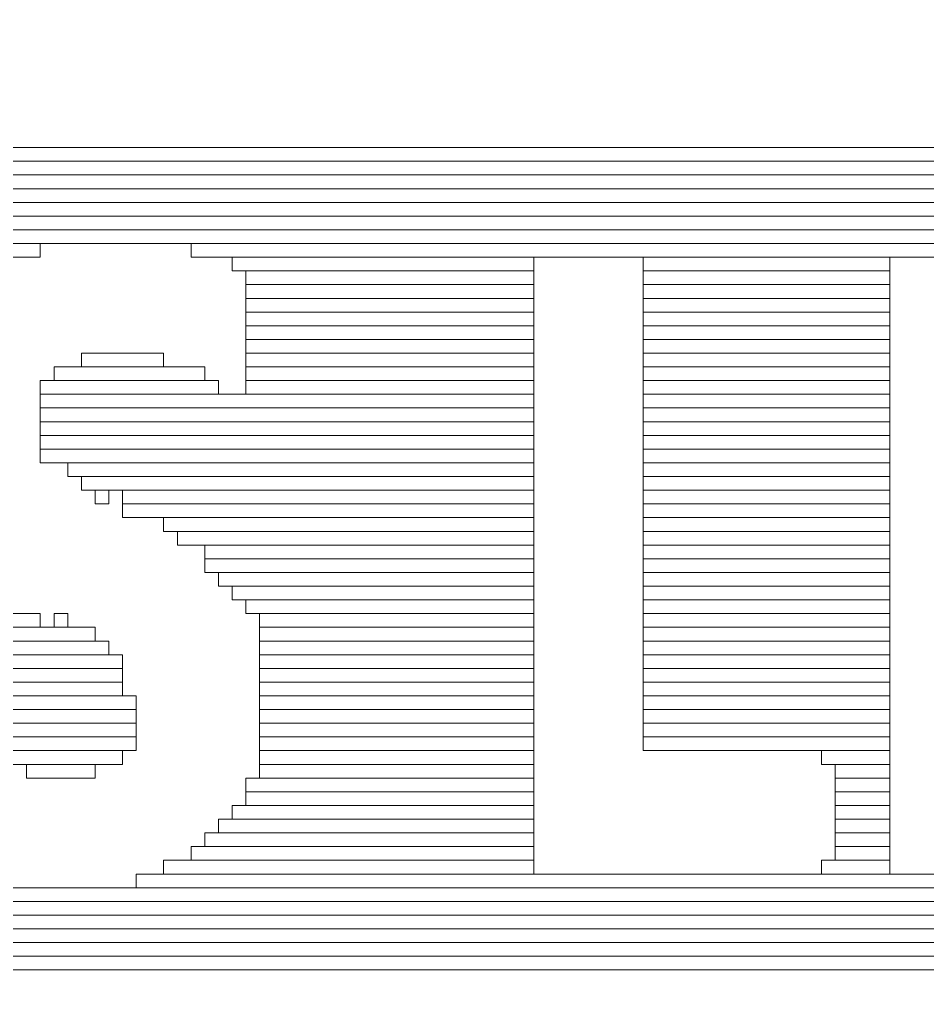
# Model space of a CAD drawing. Header units: millimetres. Extents: x -86 to 67, y -55 to 52.
# Drawn here: x -19.229 to -17.547, y -42.717 to -40.887 of the extents above; entities that cross this region are included whole.
import ezdxf

# ---------------------------------------------------------------- set-up
doc = ezdxf.new("R2010")
doc.units = ezdxf.units.MM
doc.header["$MEASUREMENT"] = 0
doc.layers.add('BG_OUTLINE', color=7, linetype='Continuous')
doc.layers.add('MA_PEN3', color=7, linetype='Continuous')

msp = doc.modelspace()

# ---------------------------------------------------------------- linework, layer by layer
at = {"layer": 'BG_OUTLINE', "color": 3, "lineweight": 9}
msp.add_open_spline([(-60.0926, 34.7331), (-60.0926, 34.7331), (63.7724, 34.7331), (63.7724, 34.7331), (63.7724, 34.7331), (64.585, 34.7336), (65.3646, 34.4113), (65.9396, 33.837), (65.9396, 33.837), (66.5146, 33.2627), (66.8379, 32.4797), (66.8384, 31.667), (66.8384, 31.667), (66.8384, 31.667), (66.8412, -52.28), (66.8412, -52.28), (66.8412, -52.28), (66.8412, -52.28), (66.8384, -52.1933), (66.8384, -52.1933), (66.8384, -52.1933), (66.8389, -53.006), (66.5166, -53.7856), (65.9424, -54.3606), (65.9424, -54.3606), (65.3681, -54.9356), (64.585, -55.2589), (63.7724, -55.2594), (63.7724, -55.2594), (63.7724, -55.2594), (-60.1869, -55.2594), (-60.1869, -55.2594), (-60.1869, -55.2594), (-60.1869, -55.2594), (-60.0853, -55.2518), (-60.0853, -55.2518), (-60.0853, -55.2518), (-60.8979, -55.2523), (-61.6775, -54.9299), (-62.2525, -54.3557), (-62.2525, -54.3557), (-62.8275, -53.7814), (-63.1508, -52.9984), (-63.1513, -52.1857), (-63.1513, -52.1857), (-63.1513, -52.1857), (-63.1587, 31.667), (-63.1587, 31.667), (-63.1587, 31.667), (-63.1592, 32.4797), (-62.8369, 33.2593), (-62.2626, 33.8343), (-62.2626, 33.8343), (-61.6883, 34.4093), (-60.9053, 34.7326), (-60.0926, 34.7331)], degree=3, knots=[0, 0, 0, 0, 0.071429, 0.071429, 0.071429, 0.071429, 0.142857, 0.142857, 0.142857, 0.142857, 0.214286, 0.214286, 0.214286, 0.214286, 0.285714, 0.285714, 0.285714, 0.285714, 0.357143, 0.357143, 0.357143, 0.357143, 0.428571, 0.428571, 0.428571, 0.428571, 0.5, 0.5, 0.5, 0.5, 0.571429, 0.571429, 0.571429, 0.571429, 0.642857, 0.642857, 0.642857, 0.642857, 0.714286, 0.714286, 0.714286, 0.714286, 0.785714, 0.785714, 0.785714, 0.785714, 0.857143, 0.857143, 0.857143, 0.857143, 0.928571, 0.928571, 0.928571, 0.928571, 1, 1, 1, 1], dxfattribs=at)
at = {"layer": 'MA_PEN3', "color": 5, "lineweight": 9}
for points in [[(-20.3343, -41.1497), (-20.3343, -41.1497), (-20.3343, -41.1243), (-20.3343, -41.1243), (-20.3343, -41.1243), (-20.3343, -41.1243), (-15.2797, -41.1243), (-15.2797, -41.1243), (-15.2797, -41.1243), (-15.2797, -41.1243), (-15.2797, -41.1497), (-15.2797, -41.1497), (-15.2797, -41.1497), (-15.2797, -41.1497), (-20.3343, -41.1497), (-20.3343, -41.1497)], [(-20.3343, -41.1751), (-20.3343, -41.1751), (-20.3343, -41.1497), (-20.3343, -41.1497), (-20.3343, -41.1497), (-20.3343, -41.1497), (-15.2797, -41.1497), (-15.2797, -41.1497), (-15.2797, -41.1497), (-15.2797, -41.1497), (-15.2797, -41.1751), (-15.2797, -41.1751), (-15.2797, -41.1751), (-15.2797, -41.1751), (-20.3343, -41.1751), (-20.3343, -41.1751)], [(-20.3343, -41.2005), (-20.3343, -41.2005), (-20.3343, -41.1751), (-20.3343, -41.1751), (-20.3343, -41.1751), (-20.3343, -41.1751), (-15.2797, -41.1751), (-15.2797, -41.1751), (-15.2797, -41.1751), (-15.2797, -41.1751), (-15.2797, -41.2005), (-15.2797, -41.2005), (-15.2797, -41.2005), (-15.2797, -41.2005), (-20.3343, -41.2005), (-20.3343, -41.2005)], [(-20.3343, -41.2259), (-20.3343, -41.2259), (-20.3343, -41.2005), (-20.3343, -41.2005), (-20.3343, -41.2005), (-20.3343, -41.2005), (-15.2797, -41.2005), (-15.2797, -41.2005), (-15.2797, -41.2005), (-15.2797, -41.2005), (-15.2797, -41.2259), (-15.2797, -41.2259), (-15.2797, -41.2259), (-15.2797, -41.2259), (-20.3343, -41.2259), (-20.3343, -41.2259)], [(-20.3343, -41.2513), (-20.3343, -41.2513), (-20.3343, -41.2259), (-20.3343, -41.2259), (-20.3343, -41.2259), (-20.3343, -41.2259), (-15.2797, -41.2259), (-15.2797, -41.2259), (-15.2797, -41.2259), (-15.2797, -41.2259), (-15.2797, -41.2513), (-15.2797, -41.2513), (-15.2797, -41.2513), (-15.2797, -41.2513), (-20.3343, -41.2513), (-20.3343, -41.2513)], [(-20.3343, -41.2767), (-20.3343, -41.2767), (-20.3343, -41.2513), (-20.3343, -41.2513), (-20.3343, -41.2513), (-20.3343, -41.2513), (-15.2797, -41.2513), (-15.2797, -41.2513), (-15.2797, -41.2513), (-15.2797, -41.2513), (-15.2797, -41.2767), (-15.2797, -41.2767), (-15.2797, -41.2767), (-15.2797, -41.2767), (-20.3343, -41.2767), (-20.3343, -41.2767)], [(-20.3343, -41.3021), (-20.3343, -41.3021), (-20.3343, -41.2767), (-20.3343, -41.2767), (-20.3343, -41.2767), (-20.3343, -41.2767), (-15.2797, -41.2767), (-15.2797, -41.2767), (-15.2797, -41.2767), (-15.2797, -41.2767), (-15.2797, -41.3021), (-15.2797, -41.3021), (-15.2797, -41.3021), (-15.2797, -41.3021), (-20.3343, -41.3021), (-20.3343, -41.3021)], [(-20.3343, -41.3275), (-20.3343, -41.3275), (-20.3343, -41.3021), (-20.3343, -41.3021), (-20.3343, -41.3021), (-20.3343, -41.3021), (-19.1913, -41.3021), (-19.1913, -41.3021), (-19.1913, -41.3021), (-19.1913, -41.3021), (-19.1913, -41.3275), (-19.1913, -41.3275), (-19.1913, -41.3275), (-19.1913, -41.3275), (-20.3343, -41.3275), (-20.3343, -41.3275)], [(-18.9119, -41.3275), (-18.9119, -41.3275), (-18.9119, -41.3021), (-18.9119, -41.3021), (-18.9119, -41.3021), (-18.9119, -41.3021), (-15.7877, -41.3021), (-15.7877, -41.3021), (-15.7877, -41.3021), (-15.7877, -41.3021), (-15.7877, -41.3275), (-15.7877, -41.3275), (-15.7877, -41.3275), (-15.7877, -41.3275), (-18.9119, -41.3275), (-18.9119, -41.3275)], [(-18.8357, -41.3529), (-18.8357, -41.3529), (-18.8357, -41.3275), (-18.8357, -41.3275), (-18.8357, -41.3275), (-18.8357, -41.3275), (-18.2769, -41.3275), (-18.2769, -41.3275), (-18.2769, -41.3275), (-18.2769, -41.3275), (-18.2769, -41.3529), (-18.2769, -41.3529), (-18.2769, -41.3529), (-18.2769, -41.3529), (-18.8357, -41.3529), (-18.8357, -41.3529)], [(-18.0737, -41.3529), (-18.0737, -41.3529), (-18.0737, -41.3275), (-18.0737, -41.3275), (-18.0737, -41.3275), (-18.0737, -41.3275), (-17.6165, -41.3275), (-17.6165, -41.3275), (-17.6165, -41.3275), (-17.6165, -41.3275), (-17.6165, -41.3529), (-17.6165, -41.3529), (-17.6165, -41.3529), (-17.6165, -41.3529), (-18.0737, -41.3529), (-18.0737, -41.3529)], [(-18.8103, -41.3783), (-18.8103, -41.3783), (-18.8103, -41.3529), (-18.8103, -41.3529), (-18.8103, -41.3529), (-18.8103, -41.3529), (-18.2769, -41.3529), (-18.2769, -41.3529), (-18.2769, -41.3529), (-18.2769, -41.3529), (-18.2769, -41.3783), (-18.2769, -41.3783), (-18.2769, -41.3783), (-18.2769, -41.3783), (-18.8103, -41.3783), (-18.8103, -41.3783)], [(-18.0737, -41.3783), (-18.0737, -41.3783), (-18.0737, -41.3529), (-18.0737, -41.3529), (-18.0737, -41.3529), (-18.0737, -41.3529), (-17.6165, -41.3529), (-17.6165, -41.3529), (-17.6165, -41.3529), (-17.6165, -41.3529), (-17.6165, -41.3783), (-17.6165, -41.3783), (-17.6165, -41.3783), (-17.6165, -41.3783), (-18.0737, -41.3783), (-18.0737, -41.3783)], [(-18.8103, -41.4037), (-18.8103, -41.4037), (-18.8103, -41.3783), (-18.8103, -41.3783), (-18.8103, -41.3783), (-18.8103, -41.3783), (-18.2769, -41.3783), (-18.2769, -41.3783), (-18.2769, -41.3783), (-18.2769, -41.3783), (-18.2769, -41.4037), (-18.2769, -41.4037), (-18.2769, -41.4037), (-18.2769, -41.4037), (-18.8103, -41.4037), (-18.8103, -41.4037)], [(-18.0737, -41.4037), (-18.0737, -41.4037), (-18.0737, -41.3783), (-18.0737, -41.3783), (-18.0737, -41.3783), (-18.0737, -41.3783), (-17.6165, -41.3783), (-17.6165, -41.3783), (-17.6165, -41.3783), (-17.6165, -41.3783), (-17.6165, -41.4037), (-17.6165, -41.4037), (-17.6165, -41.4037), (-17.6165, -41.4037), (-18.0737, -41.4037), (-18.0737, -41.4037)], [(-18.8103, -41.4291), (-18.8103, -41.4291), (-18.8103, -41.4037), (-18.8103, -41.4037), (-18.8103, -41.4037), (-18.8103, -41.4037), (-18.2769, -41.4037), (-18.2769, -41.4037), (-18.2769, -41.4037), (-18.2769, -41.4037), (-18.2769, -41.4291), (-18.2769, -41.4291), (-18.2769, -41.4291), (-18.2769, -41.4291), (-18.8103, -41.4291), (-18.8103, -41.4291)], [(-18.0737, -41.4291), (-18.0737, -41.4291), (-18.0737, -41.4037), (-18.0737, -41.4037), (-18.0737, -41.4037), (-18.0737, -41.4037), (-17.6165, -41.4037), (-17.6165, -41.4037), (-17.6165, -41.4037), (-17.6165, -41.4037), (-17.6165, -41.4291), (-17.6165, -41.4291), (-17.6165, -41.4291), (-17.6165, -41.4291), (-18.0737, -41.4291), (-18.0737, -41.4291)], [(-18.8103, -41.4545), (-18.8103, -41.4545), (-18.8103, -41.4291), (-18.8103, -41.4291), (-18.8103, -41.4291), (-18.8103, -41.4291), (-18.2769, -41.4291), (-18.2769, -41.4291), (-18.2769, -41.4291), (-18.2769, -41.4291), (-18.2769, -41.4545), (-18.2769, -41.4545), (-18.2769, -41.4545), (-18.2769, -41.4545), (-18.8103, -41.4545), (-18.8103, -41.4545)], [(-18.0737, -41.4545), (-18.0737, -41.4545), (-18.0737, -41.4291), (-18.0737, -41.4291), (-18.0737, -41.4291), (-18.0737, -41.4291), (-17.6165, -41.4291), (-17.6165, -41.4291), (-17.6165, -41.4291), (-17.6165, -41.4291), (-17.6165, -41.4545), (-17.6165, -41.4545), (-17.6165, -41.4545), (-17.6165, -41.4545), (-18.0737, -41.4545), (-18.0737, -41.4545)], [(-18.8103, -41.4799), (-18.8103, -41.4799), (-18.8103, -41.4545), (-18.8103, -41.4545), (-18.8103, -41.4545), (-18.8103, -41.4545), (-18.2769, -41.4545), (-18.2769, -41.4545), (-18.2769, -41.4545), (-18.2769, -41.4545), (-18.2769, -41.4799), (-18.2769, -41.4799), (-18.2769, -41.4799), (-18.2769, -41.4799), (-18.8103, -41.4799), (-18.8103, -41.4799)], [(-18.0737, -41.4799), (-18.0737, -41.4799), (-18.0737, -41.4545), (-18.0737, -41.4545), (-18.0737, -41.4545), (-18.0737, -41.4545), (-17.6165, -41.4545), (-17.6165, -41.4545), (-17.6165, -41.4545), (-17.6165, -41.4545), (-17.6165, -41.4799), (-17.6165, -41.4799), (-17.6165, -41.4799), (-17.6165, -41.4799), (-18.0737, -41.4799), (-18.0737, -41.4799)], [(-18.8103, -41.5053), (-18.8103, -41.5053), (-18.8103, -41.4799), (-18.8103, -41.4799), (-18.8103, -41.4799), (-18.8103, -41.4799), (-18.2769, -41.4799), (-18.2769, -41.4799), (-18.2769, -41.4799), (-18.2769, -41.4799), (-18.2769, -41.5053), (-18.2769, -41.5053), (-18.2769, -41.5053), (-18.2769, -41.5053), (-18.8103, -41.5053), (-18.8103, -41.5053)], [(-18.0737, -41.5053), (-18.0737, -41.5053), (-18.0737, -41.4799), (-18.0737, -41.4799), (-18.0737, -41.4799), (-18.0737, -41.4799), (-17.6165, -41.4799), (-17.6165, -41.4799), (-17.6165, -41.4799), (-17.6165, -41.4799), (-17.6165, -41.5053), (-17.6165, -41.5053), (-17.6165, -41.5053), (-17.6165, -41.5053), (-18.0737, -41.5053), (-18.0737, -41.5053)], [(-19.1151, -41.5307), (-19.1151, -41.5307), (-19.1151, -41.5053), (-19.1151, -41.5053), (-19.1151, -41.5053), (-19.1151, -41.5053), (-18.9627, -41.5053), (-18.9627, -41.5053), (-18.9627, -41.5053), (-18.9627, -41.5053), (-18.9627, -41.5307), (-18.9627, -41.5307), (-18.9627, -41.5307), (-18.9627, -41.5307), (-19.1151, -41.5307), (-19.1151, -41.5307)], [(-18.8103, -41.5307), (-18.8103, -41.5307), (-18.8103, -41.5053), (-18.8103, -41.5053), (-18.8103, -41.5053), (-18.8103, -41.5053), (-18.2769, -41.5053), (-18.2769, -41.5053), (-18.2769, -41.5053), (-18.2769, -41.5053), (-18.2769, -41.5307), (-18.2769, -41.5307), (-18.2769, -41.5307), (-18.2769, -41.5307), (-18.8103, -41.5307), (-18.8103, -41.5307)], [(-18.0737, -41.5307), (-18.0737, -41.5307), (-18.0737, -41.5053), (-18.0737, -41.5053), (-18.0737, -41.5053), (-18.0737, -41.5053), (-17.6165, -41.5053), (-17.6165, -41.5053), (-17.6165, -41.5053), (-17.6165, -41.5053), (-17.6165, -41.5307), (-17.6165, -41.5307), (-17.6165, -41.5307), (-17.6165, -41.5307), (-18.0737, -41.5307), (-18.0737, -41.5307)], [(-19.1659, -41.5561), (-19.1659, -41.5561), (-19.1659, -41.5307), (-19.1659, -41.5307), (-19.1659, -41.5307), (-19.1659, -41.5307), (-18.8865, -41.5307), (-18.8865, -41.5307), (-18.8865, -41.5307), (-18.8865, -41.5307), (-18.8865, -41.5561), (-18.8865, -41.5561), (-18.8865, -41.5561), (-18.8865, -41.5561), (-19.1659, -41.5561), (-19.1659, -41.5561)], [(-18.8103, -41.5561), (-18.8103, -41.5561), (-18.8103, -41.5307), (-18.8103, -41.5307), (-18.8103, -41.5307), (-18.8103, -41.5307), (-18.2769, -41.5307), (-18.2769, -41.5307), (-18.2769, -41.5307), (-18.2769, -41.5307), (-18.2769, -41.5561), (-18.2769, -41.5561), (-18.2769, -41.5561), (-18.2769, -41.5561), (-18.8103, -41.5561), (-18.8103, -41.5561)], [(-18.0737, -41.5561), (-18.0737, -41.5561), (-18.0737, -41.5307), (-18.0737, -41.5307), (-18.0737, -41.5307), (-18.0737, -41.5307), (-17.6165, -41.5307), (-17.6165, -41.5307), (-17.6165, -41.5307), (-17.6165, -41.5307), (-17.6165, -41.5561), (-17.6165, -41.5561), (-17.6165, -41.5561), (-17.6165, -41.5561), (-18.0737, -41.5561), (-18.0737, -41.5561)], [(-19.1913, -41.5815), (-19.1913, -41.5815), (-19.1913, -41.5561), (-19.1913, -41.5561), (-19.1913, -41.5561), (-19.1913, -41.5561), (-18.8611, -41.5561), (-18.8611, -41.5561), (-18.8611, -41.5561), (-18.8611, -41.5561), (-18.8611, -41.5815), (-18.8611, -41.5815), (-18.8611, -41.5815), (-18.8611, -41.5815), (-19.1913, -41.5815), (-19.1913, -41.5815)], [(-18.8103, -41.5815), (-18.8103, -41.5815), (-18.8103, -41.5561), (-18.8103, -41.5561), (-18.8103, -41.5561), (-18.8103, -41.5561), (-18.2769, -41.5561), (-18.2769, -41.5561), (-18.2769, -41.5561), (-18.2769, -41.5561), (-18.2769, -41.5815), (-18.2769, -41.5815), (-18.2769, -41.5815), (-18.2769, -41.5815), (-18.8103, -41.5815), (-18.8103, -41.5815)], [(-18.0737, -41.5815), (-18.0737, -41.5815), (-18.0737, -41.5561), (-18.0737, -41.5561), (-18.0737, -41.5561), (-18.0737, -41.5561), (-17.6165, -41.5561), (-17.6165, -41.5561), (-17.6165, -41.5561), (-17.6165, -41.5561), (-17.6165, -41.5815), (-17.6165, -41.5815), (-17.6165, -41.5815), (-17.6165, -41.5815), (-18.0737, -41.5815), (-18.0737, -41.5815)], [(-19.1913, -41.6069), (-19.1913, -41.6069), (-19.1913, -41.5815), (-19.1913, -41.5815), (-19.1913, -41.5815), (-19.1913, -41.5815), (-18.2769, -41.5815), (-18.2769, -41.5815), (-18.2769, -41.5815), (-18.2769, -41.5815), (-18.2769, -41.6069), (-18.2769, -41.6069), (-18.2769, -41.6069), (-18.2769, -41.6069), (-19.1913, -41.6069), (-19.1913, -41.6069)], [(-18.0737, -41.6069), (-18.0737, -41.6069), (-18.0737, -41.5815), (-18.0737, -41.5815), (-18.0737, -41.5815), (-18.0737, -41.5815), (-17.6165, -41.5815), (-17.6165, -41.5815), (-17.6165, -41.5815), (-17.6165, -41.5815), (-17.6165, -41.6069), (-17.6165, -41.6069), (-17.6165, -41.6069), (-17.6165, -41.6069), (-18.0737, -41.6069), (-18.0737, -41.6069)], [(-19.1913, -41.6323), (-19.1913, -41.6323), (-19.1913, -41.6069), (-19.1913, -41.6069), (-19.1913, -41.6069), (-19.1913, -41.6069), (-18.2769, -41.6069), (-18.2769, -41.6069), (-18.2769, -41.6069), (-18.2769, -41.6069), (-18.2769, -41.6323), (-18.2769, -41.6323), (-18.2769, -41.6323), (-18.2769, -41.6323), (-19.1913, -41.6323), (-19.1913, -41.6323)], [(-18.0737, -41.6323), (-18.0737, -41.6323), (-18.0737, -41.6069), (-18.0737, -41.6069), (-18.0737, -41.6069), (-18.0737, -41.6069), (-17.6165, -41.6069), (-17.6165, -41.6069), (-17.6165, -41.6069), (-17.6165, -41.6069), (-17.6165, -41.6323), (-17.6165, -41.6323), (-17.6165, -41.6323), (-17.6165, -41.6323), (-18.0737, -41.6323), (-18.0737, -41.6323)], [(-19.1913, -41.6577), (-19.1913, -41.6577), (-19.1913, -41.6323), (-19.1913, -41.6323), (-19.1913, -41.6323), (-19.1913, -41.6323), (-18.2769, -41.6323), (-18.2769, -41.6323), (-18.2769, -41.6323), (-18.2769, -41.6323), (-18.2769, -41.6577), (-18.2769, -41.6577), (-18.2769, -41.6577), (-18.2769, -41.6577), (-19.1913, -41.6577), (-19.1913, -41.6577)], [(-18.0737, -41.6577), (-18.0737, -41.6577), (-18.0737, -41.6323), (-18.0737, -41.6323), (-18.0737, -41.6323), (-18.0737, -41.6323), (-17.6165, -41.6323), (-17.6165, -41.6323), (-17.6165, -41.6323), (-17.6165, -41.6323), (-17.6165, -41.6577), (-17.6165, -41.6577), (-17.6165, -41.6577), (-17.6165, -41.6577), (-18.0737, -41.6577), (-18.0737, -41.6577)], [(-19.1913, -41.6831), (-19.1913, -41.6831), (-19.1913, -41.6577), (-19.1913, -41.6577), (-19.1913, -41.6577), (-19.1913, -41.6577), (-18.2769, -41.6577), (-18.2769, -41.6577), (-18.2769, -41.6577), (-18.2769, -41.6577), (-18.2769, -41.6831), (-18.2769, -41.6831), (-18.2769, -41.6831), (-18.2769, -41.6831), (-19.1913, -41.6831), (-19.1913, -41.6831)], [(-18.0737, -41.6831), (-18.0737, -41.6831), (-18.0737, -41.6577), (-18.0737, -41.6577), (-18.0737, -41.6577), (-18.0737, -41.6577), (-17.6165, -41.6577), (-17.6165, -41.6577), (-17.6165, -41.6577), (-17.6165, -41.6577), (-17.6165, -41.6831), (-17.6165, -41.6831), (-17.6165, -41.6831), (-17.6165, -41.6831), (-18.0737, -41.6831), (-18.0737, -41.6831)], [(-19.1913, -41.7085), (-19.1913, -41.7085), (-19.1913, -41.6831), (-19.1913, -41.6831), (-19.1913, -41.6831), (-19.1913, -41.6831), (-18.2769, -41.6831), (-18.2769, -41.6831), (-18.2769, -41.6831), (-18.2769, -41.6831), (-18.2769, -41.7085), (-18.2769, -41.7085), (-18.2769, -41.7085), (-18.2769, -41.7085), (-19.1913, -41.7085), (-19.1913, -41.7085)], [(-18.0737, -41.7085), (-18.0737, -41.7085), (-18.0737, -41.6831), (-18.0737, -41.6831), (-18.0737, -41.6831), (-18.0737, -41.6831), (-17.6165, -41.6831), (-17.6165, -41.6831), (-17.6165, -41.6831), (-17.6165, -41.6831), (-17.6165, -41.7085), (-17.6165, -41.7085), (-17.6165, -41.7085), (-17.6165, -41.7085), (-18.0737, -41.7085), (-18.0737, -41.7085)], [(-19.1405, -41.7339), (-19.1405, -41.7339), (-19.1405, -41.7085), (-19.1405, -41.7085), (-19.1405, -41.7085), (-19.1405, -41.7085), (-18.2769, -41.7085), (-18.2769, -41.7085), (-18.2769, -41.7085), (-18.2769, -41.7085), (-18.2769, -41.7339), (-18.2769, -41.7339), (-18.2769, -41.7339), (-18.2769, -41.7339), (-19.1405, -41.7339), (-19.1405, -41.7339)], [(-18.0737, -41.7339), (-18.0737, -41.7339), (-18.0737, -41.7085), (-18.0737, -41.7085), (-18.0737, -41.7085), (-18.0737, -41.7085), (-17.6165, -41.7085), (-17.6165, -41.7085), (-17.6165, -41.7085), (-17.6165, -41.7085), (-17.6165, -41.7339), (-17.6165, -41.7339), (-17.6165, -41.7339), (-17.6165, -41.7339), (-18.0737, -41.7339), (-18.0737, -41.7339)], [(-19.1151, -41.7593), (-19.1151, -41.7593), (-19.1151, -41.7339), (-19.1151, -41.7339), (-19.1151, -41.7339), (-19.1151, -41.7339), (-18.2769, -41.7339), (-18.2769, -41.7339), (-18.2769, -41.7339), (-18.2769, -41.7339), (-18.2769, -41.7593), (-18.2769, -41.7593), (-18.2769, -41.7593), (-18.2769, -41.7593), (-19.1151, -41.7593), (-19.1151, -41.7593)], [(-18.0737, -41.7593), (-18.0737, -41.7593), (-18.0737, -41.7339), (-18.0737, -41.7339), (-18.0737, -41.7339), (-18.0737, -41.7339), (-17.6165, -41.7339), (-17.6165, -41.7339), (-17.6165, -41.7339), (-17.6165, -41.7339), (-17.6165, -41.7593), (-17.6165, -41.7593), (-17.6165, -41.7593), (-17.6165, -41.7593), (-18.0737, -41.7593), (-18.0737, -41.7593)], [(-19.0897, -41.7847), (-19.0897, -41.7847), (-19.0897, -41.7593), (-19.0897, -41.7593), (-19.0897, -41.7593), (-19.0897, -41.7593), (-19.0643, -41.7593), (-19.0643, -41.7593), (-19.0643, -41.7593), (-19.0643, -41.7593), (-19.0643, -41.7847), (-19.0643, -41.7847), (-19.0643, -41.7847), (-19.0643, -41.7847), (-19.0897, -41.7847), (-19.0897, -41.7847)], [(-19.0389, -41.7847), (-19.0389, -41.7847), (-19.0389, -41.7593), (-19.0389, -41.7593), (-19.0389, -41.7593), (-19.0389, -41.7593), (-18.2769, -41.7593), (-18.2769, -41.7593), (-18.2769, -41.7593), (-18.2769, -41.7593), (-18.2769, -41.7847), (-18.2769, -41.7847), (-18.2769, -41.7847), (-18.2769, -41.7847), (-19.0389, -41.7847), (-19.0389, -41.7847)], [(-18.0737, -41.7847), (-18.0737, -41.7847), (-18.0737, -41.7593), (-18.0737, -41.7593), (-18.0737, -41.7593), (-18.0737, -41.7593), (-17.6165, -41.7593), (-17.6165, -41.7593), (-17.6165, -41.7593), (-17.6165, -41.7593), (-17.6165, -41.7847), (-17.6165, -41.7847), (-17.6165, -41.7847), (-17.6165, -41.7847), (-18.0737, -41.7847), (-18.0737, -41.7847)], [(-19.0389, -41.8101), (-19.0389, -41.8101), (-19.0389, -41.7847), (-19.0389, -41.7847), (-19.0389, -41.7847), (-19.0389, -41.7847), (-18.2769, -41.7847), (-18.2769, -41.7847), (-18.2769, -41.7847), (-18.2769, -41.7847), (-18.2769, -41.8101), (-18.2769, -41.8101), (-18.2769, -41.8101), (-18.2769, -41.8101), (-19.0389, -41.8101), (-19.0389, -41.8101)], [(-18.0737, -41.8101), (-18.0737, -41.8101), (-18.0737, -41.7847), (-18.0737, -41.7847), (-18.0737, -41.7847), (-18.0737, -41.7847), (-17.6165, -41.7847), (-17.6165, -41.7847), (-17.6165, -41.7847), (-17.6165, -41.7847), (-17.6165, -41.8101), (-17.6165, -41.8101), (-17.6165, -41.8101), (-17.6165, -41.8101), (-18.0737, -41.8101), (-18.0737, -41.8101)], [(-18.9627, -41.8355), (-18.9627, -41.8355), (-18.9627, -41.8101), (-18.9627, -41.8101), (-18.9627, -41.8101), (-18.9627, -41.8101), (-18.2769, -41.8101), (-18.2769, -41.8101), (-18.2769, -41.8101), (-18.2769, -41.8101), (-18.2769, -41.8355), (-18.2769, -41.8355), (-18.2769, -41.8355), (-18.2769, -41.8355), (-18.9627, -41.8355), (-18.9627, -41.8355)], [(-18.0737, -41.8355), (-18.0737, -41.8355), (-18.0737, -41.8101), (-18.0737, -41.8101), (-18.0737, -41.8101), (-18.0737, -41.8101), (-17.6165, -41.8101), (-17.6165, -41.8101), (-17.6165, -41.8101), (-17.6165, -41.8101), (-17.6165, -41.8355), (-17.6165, -41.8355), (-17.6165, -41.8355), (-17.6165, -41.8355), (-18.0737, -41.8355), (-18.0737, -41.8355)], [(-18.9373, -41.8609), (-18.9373, -41.8609), (-18.9373, -41.8355), (-18.9373, -41.8355), (-18.9373, -41.8355), (-18.9373, -41.8355), (-18.2769, -41.8355), (-18.2769, -41.8355), (-18.2769, -41.8355), (-18.2769, -41.8355), (-18.2769, -41.8609), (-18.2769, -41.8609), (-18.2769, -41.8609), (-18.2769, -41.8609), (-18.9373, -41.8609), (-18.9373, -41.8609)], [(-18.0737, -41.8609), (-18.0737, -41.8609), (-18.0737, -41.8355), (-18.0737, -41.8355), (-18.0737, -41.8355), (-18.0737, -41.8355), (-17.6165, -41.8355), (-17.6165, -41.8355), (-17.6165, -41.8355), (-17.6165, -41.8355), (-17.6165, -41.8609), (-17.6165, -41.8609), (-17.6165, -41.8609), (-17.6165, -41.8609), (-18.0737, -41.8609), (-18.0737, -41.8609)], [(-18.8865, -41.8863), (-18.8865, -41.8863), (-18.8865, -41.8609), (-18.8865, -41.8609), (-18.8865, -41.8609), (-18.8865, -41.8609), (-18.2769, -41.8609), (-18.2769, -41.8609), (-18.2769, -41.8609), (-18.2769, -41.8609), (-18.2769, -41.8863), (-18.2769, -41.8863), (-18.2769, -41.8863), (-18.2769, -41.8863), (-18.8865, -41.8863), (-18.8865, -41.8863)], [(-18.0737, -41.8863), (-18.0737, -41.8863), (-18.0737, -41.8609), (-18.0737, -41.8609), (-18.0737, -41.8609), (-18.0737, -41.8609), (-17.6165, -41.8609), (-17.6165, -41.8609), (-17.6165, -41.8609), (-17.6165, -41.8609), (-17.6165, -41.8863), (-17.6165, -41.8863), (-17.6165, -41.8863), (-17.6165, -41.8863), (-18.0737, -41.8863), (-18.0737, -41.8863)], [(-18.8865, -41.9117), (-18.8865, -41.9117), (-18.8865, -41.8863), (-18.8865, -41.8863), (-18.8865, -41.8863), (-18.8865, -41.8863), (-18.2769, -41.8863), (-18.2769, -41.8863), (-18.2769, -41.8863), (-18.2769, -41.8863), (-18.2769, -41.9117), (-18.2769, -41.9117), (-18.2769, -41.9117), (-18.2769, -41.9117), (-18.8865, -41.9117), (-18.8865, -41.9117)], [(-18.0737, -41.9117), (-18.0737, -41.9117), (-18.0737, -41.8863), (-18.0737, -41.8863), (-18.0737, -41.8863), (-18.0737, -41.8863), (-17.6165, -41.8863), (-17.6165, -41.8863), (-17.6165, -41.8863), (-17.6165, -41.8863), (-17.6165, -41.9117), (-17.6165, -41.9117), (-17.6165, -41.9117), (-17.6165, -41.9117), (-18.0737, -41.9117), (-18.0737, -41.9117)], [(-18.8611, -41.9371), (-18.8611, -41.9371), (-18.8611, -41.9117), (-18.8611, -41.9117), (-18.8611, -41.9117), (-18.8611, -41.9117), (-18.2769, -41.9117), (-18.2769, -41.9117), (-18.2769, -41.9117), (-18.2769, -41.9117), (-18.2769, -41.9371), (-18.2769, -41.9371), (-18.2769, -41.9371), (-18.2769, -41.9371), (-18.8611, -41.9371), (-18.8611, -41.9371)], [(-18.0737, -41.9371), (-18.0737, -41.9371), (-18.0737, -41.9117), (-18.0737, -41.9117), (-18.0737, -41.9117), (-18.0737, -41.9117), (-17.6165, -41.9117), (-17.6165, -41.9117), (-17.6165, -41.9117), (-17.6165, -41.9117), (-17.6165, -41.9371), (-17.6165, -41.9371), (-17.6165, -41.9371), (-17.6165, -41.9371), (-18.0737, -41.9371), (-18.0737, -41.9371)], [(-18.8357, -41.9625), (-18.8357, -41.9625), (-18.8357, -41.9371), (-18.8357, -41.9371), (-18.8357, -41.9371), (-18.8357, -41.9371), (-18.2769, -41.9371), (-18.2769, -41.9371), (-18.2769, -41.9371), (-18.2769, -41.9371), (-18.2769, -41.9625), (-18.2769, -41.9625), (-18.2769, -41.9625), (-18.2769, -41.9625), (-18.8357, -41.9625), (-18.8357, -41.9625)], [(-18.0737, -41.9625), (-18.0737, -41.9625), (-18.0737, -41.9371), (-18.0737, -41.9371), (-18.0737, -41.9371), (-18.0737, -41.9371), (-17.6165, -41.9371), (-17.6165, -41.9371), (-17.6165, -41.9371), (-17.6165, -41.9371), (-17.6165, -41.9625), (-17.6165, -41.9625), (-17.6165, -41.9625), (-17.6165, -41.9625), (-18.0737, -41.9625), (-18.0737, -41.9625)], [(-18.8103, -41.9879), (-18.8103, -41.9879), (-18.8103, -41.9625), (-18.8103, -41.9625), (-18.8103, -41.9625), (-18.8103, -41.9625), (-18.2769, -41.9625), (-18.2769, -41.9625), (-18.2769, -41.9625), (-18.2769, -41.9625), (-18.2769, -41.9879), (-18.2769, -41.9879), (-18.2769, -41.9879), (-18.2769, -41.9879), (-18.8103, -41.9879), (-18.8103, -41.9879)], [(-18.0737, -41.9879), (-18.0737, -41.9879), (-18.0737, -41.9625), (-18.0737, -41.9625), (-18.0737, -41.9625), (-18.0737, -41.9625), (-17.6165, -41.9625), (-17.6165, -41.9625), (-17.6165, -41.9625), (-17.6165, -41.9625), (-17.6165, -41.9879), (-17.6165, -41.9879), (-17.6165, -41.9879), (-17.6165, -41.9879), (-18.0737, -41.9879), (-18.0737, -41.9879)], [(-19.6231, -42.0133), (-19.6231, -42.0133), (-19.6231, -41.9879), (-19.6231, -41.9879), (-19.6231, -41.9879), (-19.6231, -41.9879), (-19.1913, -41.9879), (-19.1913, -41.9879), (-19.1913, -41.9879), (-19.1913, -41.9879), (-19.1913, -42.0133), (-19.1913, -42.0133), (-19.1913, -42.0133), (-19.1913, -42.0133), (-19.6231, -42.0133), (-19.6231, -42.0133)], [(-19.1659, -42.0133), (-19.1659, -42.0133), (-19.1659, -41.9879), (-19.1659, -41.9879), (-19.1659, -41.9879), (-19.1659, -41.9879), (-19.1405, -41.9879), (-19.1405, -41.9879), (-19.1405, -41.9879), (-19.1405, -41.9879), (-19.1405, -42.0133), (-19.1405, -42.0133), (-19.1405, -42.0133), (-19.1405, -42.0133), (-19.1659, -42.0133), (-19.1659, -42.0133)], [(-18.7849, -42.0133), (-18.7849, -42.0133), (-18.7849, -41.9879), (-18.7849, -41.9879), (-18.7849, -41.9879), (-18.7849, -41.9879), (-18.2769, -41.9879), (-18.2769, -41.9879), (-18.2769, -41.9879), (-18.2769, -41.9879), (-18.2769, -42.0133), (-18.2769, -42.0133), (-18.2769, -42.0133), (-18.2769, -42.0133), (-18.7849, -42.0133), (-18.7849, -42.0133)], [(-18.0737, -42.0133), (-18.0737, -42.0133), (-18.0737, -41.9879), (-18.0737, -41.9879), (-18.0737, -41.9879), (-18.0737, -41.9879), (-17.6165, -41.9879), (-17.6165, -41.9879), (-17.6165, -41.9879), (-17.6165, -41.9879), (-17.6165, -42.0133), (-17.6165, -42.0133), (-17.6165, -42.0133), (-17.6165, -42.0133), (-18.0737, -42.0133), (-18.0737, -42.0133)], [(-19.6739, -42.0387), (-19.6739, -42.0387), (-19.6739, -42.0133), (-19.6739, -42.0133), (-19.6739, -42.0133), (-19.6739, -42.0133), (-19.0897, -42.0133), (-19.0897, -42.0133), (-19.0897, -42.0133), (-19.0897, -42.0133), (-19.0897, -42.0387), (-19.0897, -42.0387), (-19.0897, -42.0387), (-19.0897, -42.0387), (-19.6739, -42.0387), (-19.6739, -42.0387)], [(-18.7849, -42.0387), (-18.7849, -42.0387), (-18.7849, -42.0133), (-18.7849, -42.0133), (-18.7849, -42.0133), (-18.7849, -42.0133), (-18.2769, -42.0133), (-18.2769, -42.0133), (-18.2769, -42.0133), (-18.2769, -42.0133), (-18.2769, -42.0387), (-18.2769, -42.0387), (-18.2769, -42.0387), (-18.2769, -42.0387), (-18.7849, -42.0387), (-18.7849, -42.0387)], [(-18.0737, -42.0387), (-18.0737, -42.0387), (-18.0737, -42.0133), (-18.0737, -42.0133), (-18.0737, -42.0133), (-18.0737, -42.0133), (-17.6165, -42.0133), (-17.6165, -42.0133), (-17.6165, -42.0133), (-17.6165, -42.0133), (-17.6165, -42.0387), (-17.6165, -42.0387), (-17.6165, -42.0387), (-17.6165, -42.0387), (-18.0737, -42.0387), (-18.0737, -42.0387)], [(-19.7247, -42.0641), (-19.7247, -42.0641), (-19.7247, -42.0387), (-19.7247, -42.0387), (-19.7247, -42.0387), (-19.7247, -42.0387), (-19.0643, -42.0387), (-19.0643, -42.0387), (-19.0643, -42.0387), (-19.0643, -42.0387), (-19.0643, -42.0641), (-19.0643, -42.0641), (-19.0643, -42.0641), (-19.0643, -42.0641), (-19.7247, -42.0641), (-19.7247, -42.0641)], [(-18.7849, -42.0641), (-18.7849, -42.0641), (-18.7849, -42.0387), (-18.7849, -42.0387), (-18.7849, -42.0387), (-18.7849, -42.0387), (-18.2769, -42.0387), (-18.2769, -42.0387), (-18.2769, -42.0387), (-18.2769, -42.0387), (-18.2769, -42.0641), (-18.2769, -42.0641), (-18.2769, -42.0641), (-18.2769, -42.0641), (-18.7849, -42.0641), (-18.7849, -42.0641)], [(-18.0737, -42.0641), (-18.0737, -42.0641), (-18.0737, -42.0387), (-18.0737, -42.0387), (-18.0737, -42.0387), (-18.0737, -42.0387), (-17.6165, -42.0387), (-17.6165, -42.0387), (-17.6165, -42.0387), (-17.6165, -42.0387), (-17.6165, -42.0641), (-17.6165, -42.0641), (-17.6165, -42.0641), (-17.6165, -42.0641), (-18.0737, -42.0641), (-18.0737, -42.0641)], [(-19.9533, -42.0895), (-19.9533, -42.0895), (-19.9533, -42.0641), (-19.9533, -42.0641), (-19.9533, -42.0641), (-19.9533, -42.0641), (-19.0389, -42.0641), (-19.0389, -42.0641), (-19.0389, -42.0641), (-19.0389, -42.0641), (-19.0389, -42.0895), (-19.0389, -42.0895), (-19.0389, -42.0895), (-19.0389, -42.0895), (-19.9533, -42.0895), (-19.9533, -42.0895)], [(-18.7849, -42.0895), (-18.7849, -42.0895), (-18.7849, -42.0641), (-18.7849, -42.0641), (-18.7849, -42.0641), (-18.7849, -42.0641), (-18.2769, -42.0641), (-18.2769, -42.0641), (-18.2769, -42.0641), (-18.2769, -42.0641), (-18.2769, -42.0895), (-18.2769, -42.0895), (-18.2769, -42.0895), (-18.2769, -42.0895), (-18.7849, -42.0895), (-18.7849, -42.0895)], [(-18.0737, -42.0895), (-18.0737, -42.0895), (-18.0737, -42.0641), (-18.0737, -42.0641), (-18.0737, -42.0641), (-18.0737, -42.0641), (-17.6165, -42.0641), (-17.6165, -42.0641), (-17.6165, -42.0641), (-17.6165, -42.0641), (-17.6165, -42.0895), (-17.6165, -42.0895), (-17.6165, -42.0895), (-17.6165, -42.0895), (-18.0737, -42.0895), (-18.0737, -42.0895)], [(-19.9533, -42.1149), (-19.9533, -42.1149), (-19.9533, -42.0895), (-19.9533, -42.0895), (-19.9533, -42.0895), (-19.9533, -42.0895), (-19.0389, -42.0895), (-19.0389, -42.0895), (-19.0389, -42.0895), (-19.0389, -42.0895), (-19.0389, -42.1149), (-19.0389, -42.1149), (-19.0389, -42.1149), (-19.0389, -42.1149), (-19.9533, -42.1149), (-19.9533, -42.1149)], [(-18.7849, -42.1149), (-18.7849, -42.1149), (-18.7849, -42.0895), (-18.7849, -42.0895), (-18.7849, -42.0895), (-18.7849, -42.0895), (-18.2769, -42.0895), (-18.2769, -42.0895), (-18.2769, -42.0895), (-18.2769, -42.0895), (-18.2769, -42.1149), (-18.2769, -42.1149), (-18.2769, -42.1149), (-18.2769, -42.1149), (-18.7849, -42.1149), (-18.7849, -42.1149)], [(-18.0737, -42.1149), (-18.0737, -42.1149), (-18.0737, -42.0895), (-18.0737, -42.0895), (-18.0737, -42.0895), (-18.0737, -42.0895), (-17.6165, -42.0895), (-17.6165, -42.0895), (-17.6165, -42.0895), (-17.6165, -42.0895), (-17.6165, -42.1149), (-17.6165, -42.1149), (-17.6165, -42.1149), (-17.6165, -42.1149), (-18.0737, -42.1149), (-18.0737, -42.1149)], [(-19.9533, -42.1403), (-19.9533, -42.1403), (-19.9533, -42.1149), (-19.9533, -42.1149), (-19.9533, -42.1149), (-19.9533, -42.1149), (-19.0389, -42.1149), (-19.0389, -42.1149), (-19.0389, -42.1149), (-19.0389, -42.1149), (-19.0389, -42.1403), (-19.0389, -42.1403), (-19.0389, -42.1403), (-19.0389, -42.1403), (-19.9533, -42.1403), (-19.9533, -42.1403)], [(-18.7849, -42.1403), (-18.7849, -42.1403), (-18.7849, -42.1149), (-18.7849, -42.1149), (-18.7849, -42.1149), (-18.7849, -42.1149), (-18.2769, -42.1149), (-18.2769, -42.1149), (-18.2769, -42.1149), (-18.2769, -42.1149), (-18.2769, -42.1403), (-18.2769, -42.1403), (-18.2769, -42.1403), (-18.2769, -42.1403), (-18.7849, -42.1403), (-18.7849, -42.1403)], [(-18.0737, -42.1403), (-18.0737, -42.1403), (-18.0737, -42.1149), (-18.0737, -42.1149), (-18.0737, -42.1149), (-18.0737, -42.1149), (-17.6165, -42.1149), (-17.6165, -42.1149), (-17.6165, -42.1149), (-17.6165, -42.1149), (-17.6165, -42.1403), (-17.6165, -42.1403), (-17.6165, -42.1403), (-17.6165, -42.1403), (-18.0737, -42.1403), (-18.0737, -42.1403)], [(-19.9533, -42.1657), (-19.9533, -42.1657), (-19.9533, -42.1403), (-19.9533, -42.1403), (-19.9533, -42.1403), (-19.9533, -42.1403), (-19.0135, -42.1403), (-19.0135, -42.1403), (-19.0135, -42.1403), (-19.0135, -42.1403), (-19.0135, -42.1657), (-19.0135, -42.1657), (-19.0135, -42.1657), (-19.0135, -42.1657), (-19.9533, -42.1657), (-19.9533, -42.1657)], [(-18.7849, -42.1657), (-18.7849, -42.1657), (-18.7849, -42.1403), (-18.7849, -42.1403), (-18.7849, -42.1403), (-18.7849, -42.1403), (-18.2769, -42.1403), (-18.2769, -42.1403), (-18.2769, -42.1403), (-18.2769, -42.1403), (-18.2769, -42.1657), (-18.2769, -42.1657), (-18.2769, -42.1657), (-18.2769, -42.1657), (-18.7849, -42.1657), (-18.7849, -42.1657)], [(-18.0737, -42.1657), (-18.0737, -42.1657), (-18.0737, -42.1403), (-18.0737, -42.1403), (-18.0737, -42.1403), (-18.0737, -42.1403), (-17.6165, -42.1403), (-17.6165, -42.1403), (-17.6165, -42.1403), (-17.6165, -42.1403), (-17.6165, -42.1657), (-17.6165, -42.1657), (-17.6165, -42.1657), (-17.6165, -42.1657), (-18.0737, -42.1657), (-18.0737, -42.1657)], [(-19.3945, -42.1911), (-19.3945, -42.1911), (-19.3945, -42.1657), (-19.3945, -42.1657), (-19.3945, -42.1657), (-19.3945, -42.1657), (-19.0135, -42.1657), (-19.0135, -42.1657), (-19.0135, -42.1657), (-19.0135, -42.1657), (-19.0135, -42.1911), (-19.0135, -42.1911), (-19.0135, -42.1911), (-19.0135, -42.1911), (-19.3945, -42.1911), (-19.3945, -42.1911)], [(-18.7849, -42.1911), (-18.7849, -42.1911), (-18.7849, -42.1657), (-18.7849, -42.1657), (-18.7849, -42.1657), (-18.7849, -42.1657), (-18.2769, -42.1657), (-18.2769, -42.1657), (-18.2769, -42.1657), (-18.2769, -42.1657), (-18.2769, -42.1911), (-18.2769, -42.1911), (-18.2769, -42.1911), (-18.2769, -42.1911), (-18.7849, -42.1911), (-18.7849, -42.1911)], [(-18.0737, -42.1911), (-18.0737, -42.1911), (-18.0737, -42.1657), (-18.0737, -42.1657), (-18.0737, -42.1657), (-18.0737, -42.1657), (-17.6165, -42.1657), (-17.6165, -42.1657), (-17.6165, -42.1657), (-17.6165, -42.1657), (-17.6165, -42.1911), (-17.6165, -42.1911), (-17.6165, -42.1911), (-17.6165, -42.1911), (-18.0737, -42.1911), (-18.0737, -42.1911)], [(-19.3691, -42.2165), (-19.3691, -42.2165), (-19.3691, -42.1911), (-19.3691, -42.1911), (-19.3691, -42.1911), (-19.3691, -42.1911), (-19.0135, -42.1911), (-19.0135, -42.1911), (-19.0135, -42.1911), (-19.0135, -42.1911), (-19.0135, -42.2165), (-19.0135, -42.2165), (-19.0135, -42.2165), (-19.0135, -42.2165), (-19.3691, -42.2165), (-19.3691, -42.2165)], [(-18.7849, -42.2165), (-18.7849, -42.2165), (-18.7849, -42.1911), (-18.7849, -42.1911), (-18.7849, -42.1911), (-18.7849, -42.1911), (-18.2769, -42.1911), (-18.2769, -42.1911), (-18.2769, -42.1911), (-18.2769, -42.1911), (-18.2769, -42.2165), (-18.2769, -42.2165), (-18.2769, -42.2165), (-18.2769, -42.2165), (-18.7849, -42.2165), (-18.7849, -42.2165)], [(-18.0737, -42.2165), (-18.0737, -42.2165), (-18.0737, -42.1911), (-18.0737, -42.1911), (-18.0737, -42.1911), (-18.0737, -42.1911), (-17.6165, -42.1911), (-17.6165, -42.1911), (-17.6165, -42.1911), (-17.6165, -42.1911), (-17.6165, -42.2165), (-17.6165, -42.2165), (-17.6165, -42.2165), (-17.6165, -42.2165), (-18.0737, -42.2165), (-18.0737, -42.2165)], [(-19.3183, -42.2419), (-19.3183, -42.2419), (-19.3183, -42.2165), (-19.3183, -42.2165), (-19.3183, -42.2165), (-19.3183, -42.2165), (-19.0135, -42.2165), (-19.0135, -42.2165), (-19.0135, -42.2165), (-19.0135, -42.2165), (-19.0135, -42.2419), (-19.0135, -42.2419), (-19.0135, -42.2419), (-19.0135, -42.2419), (-19.3183, -42.2419), (-19.3183, -42.2419)], [(-18.7849, -42.2419), (-18.7849, -42.2419), (-18.7849, -42.2165), (-18.7849, -42.2165), (-18.7849, -42.2165), (-18.7849, -42.2165), (-18.2769, -42.2165), (-18.2769, -42.2165), (-18.2769, -42.2165), (-18.2769, -42.2165), (-18.2769, -42.2419), (-18.2769, -42.2419), (-18.2769, -42.2419), (-18.2769, -42.2419), (-18.7849, -42.2419), (-18.7849, -42.2419)], [(-18.0737, -42.2419), (-18.0737, -42.2419), (-18.0737, -42.2165), (-18.0737, -42.2165), (-18.0737, -42.2165), (-18.0737, -42.2165), (-17.6165, -42.2165), (-17.6165, -42.2165), (-17.6165, -42.2165), (-17.6165, -42.2165), (-17.6165, -42.2419), (-17.6165, -42.2419), (-17.6165, -42.2419), (-17.6165, -42.2419), (-18.0737, -42.2419), (-18.0737, -42.2419)], [(-19.2929, -42.2673), (-19.2929, -42.2673), (-19.2929, -42.2419), (-19.2929, -42.2419), (-19.2929, -42.2419), (-19.2929, -42.2419), (-19.0389, -42.2419), (-19.0389, -42.2419), (-19.0389, -42.2419), (-19.0389, -42.2419), (-19.0389, -42.2673), (-19.0389, -42.2673), (-19.0389, -42.2673), (-19.0389, -42.2673), (-19.2929, -42.2673), (-19.2929, -42.2673)], [(-18.7849, -42.2673), (-18.7849, -42.2673), (-18.7849, -42.2419), (-18.7849, -42.2419), (-18.7849, -42.2419), (-18.7849, -42.2419), (-18.2769, -42.2419), (-18.2769, -42.2419), (-18.2769, -42.2419), (-18.2769, -42.2419), (-18.2769, -42.2673), (-18.2769, -42.2673), (-18.2769, -42.2673), (-18.2769, -42.2673), (-18.7849, -42.2673), (-18.7849, -42.2673)], [(-17.7435, -42.2673), (-17.7435, -42.2673), (-17.7435, -42.2419), (-17.7435, -42.2419), (-17.7435, -42.2419), (-17.7435, -42.2419), (-17.6165, -42.2419), (-17.6165, -42.2419), (-17.6165, -42.2419), (-17.6165, -42.2419), (-17.6165, -42.2673), (-17.6165, -42.2673), (-17.6165, -42.2673), (-17.6165, -42.2673), (-17.7435, -42.2673), (-17.7435, -42.2673)], [(-19.2167, -42.2927), (-19.2167, -42.2927), (-19.2167, -42.2673), (-19.2167, -42.2673), (-19.2167, -42.2673), (-19.2167, -42.2673), (-19.0897, -42.2673), (-19.0897, -42.2673), (-19.0897, -42.2673), (-19.0897, -42.2673), (-19.0897, -42.2927), (-19.0897, -42.2927), (-19.0897, -42.2927), (-19.0897, -42.2927), (-19.2167, -42.2927), (-19.2167, -42.2927)], [(-18.7849, -42.2927), (-18.7849, -42.2927), (-18.7849, -42.2673), (-18.7849, -42.2673), (-18.7849, -42.2673), (-18.7849, -42.2673), (-18.2769, -42.2673), (-18.2769, -42.2673), (-18.2769, -42.2673), (-18.2769, -42.2673), (-18.2769, -42.2927), (-18.2769, -42.2927), (-18.2769, -42.2927), (-18.2769, -42.2927), (-18.7849, -42.2927), (-18.7849, -42.2927)], [(-17.7181, -42.2927), (-17.7181, -42.2927), (-17.7181, -42.2673), (-17.7181, -42.2673), (-17.7181, -42.2673), (-17.7181, -42.2673), (-17.6165, -42.2673), (-17.6165, -42.2673), (-17.6165, -42.2673), (-17.6165, -42.2673), (-17.6165, -42.2927), (-17.6165, -42.2927), (-17.6165, -42.2927), (-17.6165, -42.2927), (-17.7181, -42.2927), (-17.7181, -42.2927)], [(-18.8103, -42.3181), (-18.8103, -42.3181), (-18.8103, -42.2927), (-18.8103, -42.2927), (-18.8103, -42.2927), (-18.8103, -42.2927), (-18.2769, -42.2927), (-18.2769, -42.2927), (-18.2769, -42.2927), (-18.2769, -42.2927), (-18.2769, -42.3181), (-18.2769, -42.3181), (-18.2769, -42.3181), (-18.2769, -42.3181), (-18.8103, -42.3181), (-18.8103, -42.3181)], [(-17.7181, -42.3181), (-17.7181, -42.3181), (-17.7181, -42.2927), (-17.7181, -42.2927), (-17.7181, -42.2927), (-17.7181, -42.2927), (-17.6165, -42.2927), (-17.6165, -42.2927), (-17.6165, -42.2927), (-17.6165, -42.2927), (-17.6165, -42.3181), (-17.6165, -42.3181), (-17.6165, -42.3181), (-17.6165, -42.3181), (-17.7181, -42.3181), (-17.7181, -42.3181)], [(-18.8103, -42.3435), (-18.8103, -42.3435), (-18.8103, -42.3181), (-18.8103, -42.3181), (-18.8103, -42.3181), (-18.8103, -42.3181), (-18.2769, -42.3181), (-18.2769, -42.3181), (-18.2769, -42.3181), (-18.2769, -42.3181), (-18.2769, -42.3435), (-18.2769, -42.3435), (-18.2769, -42.3435), (-18.2769, -42.3435), (-18.8103, -42.3435), (-18.8103, -42.3435)], [(-17.7181, -42.3435), (-17.7181, -42.3435), (-17.7181, -42.3181), (-17.7181, -42.3181), (-17.7181, -42.3181), (-17.7181, -42.3181), (-17.6165, -42.3181), (-17.6165, -42.3181), (-17.6165, -42.3181), (-17.6165, -42.3181), (-17.6165, -42.3435), (-17.6165, -42.3435), (-17.6165, -42.3435), (-17.6165, -42.3435), (-17.7181, -42.3435), (-17.7181, -42.3435)], [(-18.8357, -42.3689), (-18.8357, -42.3689), (-18.8357, -42.3435), (-18.8357, -42.3435), (-18.8357, -42.3435), (-18.8357, -42.3435), (-18.2769, -42.3435), (-18.2769, -42.3435), (-18.2769, -42.3435), (-18.2769, -42.3435), (-18.2769, -42.3689), (-18.2769, -42.3689), (-18.2769, -42.3689), (-18.2769, -42.3689), (-18.8357, -42.3689), (-18.8357, -42.3689)], [(-17.7181, -42.3689), (-17.7181, -42.3689), (-17.7181, -42.3435), (-17.7181, -42.3435), (-17.7181, -42.3435), (-17.7181, -42.3435), (-17.6165, -42.3435), (-17.6165, -42.3435), (-17.6165, -42.3435), (-17.6165, -42.3435), (-17.6165, -42.3689), (-17.6165, -42.3689), (-17.6165, -42.3689), (-17.6165, -42.3689), (-17.7181, -42.3689), (-17.7181, -42.3689)], [(-18.8611, -42.3943), (-18.8611, -42.3943), (-18.8611, -42.3689), (-18.8611, -42.3689), (-18.8611, -42.3689), (-18.8611, -42.3689), (-18.2769, -42.3689), (-18.2769, -42.3689), (-18.2769, -42.3689), (-18.2769, -42.3689), (-18.2769, -42.3943), (-18.2769, -42.3943), (-18.2769, -42.3943), (-18.2769, -42.3943), (-18.8611, -42.3943), (-18.8611, -42.3943)], [(-17.7181, -42.3943), (-17.7181, -42.3943), (-17.7181, -42.3689), (-17.7181, -42.3689), (-17.7181, -42.3689), (-17.7181, -42.3689), (-17.6165, -42.3689), (-17.6165, -42.3689), (-17.6165, -42.3689), (-17.6165, -42.3689), (-17.6165, -42.3943), (-17.6165, -42.3943), (-17.6165, -42.3943), (-17.6165, -42.3943), (-17.7181, -42.3943), (-17.7181, -42.3943)], [(-18.8865, -42.4197), (-18.8865, -42.4197), (-18.8865, -42.3943), (-18.8865, -42.3943), (-18.8865, -42.3943), (-18.8865, -42.3943), (-18.2769, -42.3943), (-18.2769, -42.3943), (-18.2769, -42.3943), (-18.2769, -42.3943), (-18.2769, -42.4197), (-18.2769, -42.4197), (-18.2769, -42.4197), (-18.2769, -42.4197), (-18.8865, -42.4197), (-18.8865, -42.4197)], [(-17.7181, -42.4197), (-17.7181, -42.4197), (-17.7181, -42.3943), (-17.7181, -42.3943), (-17.7181, -42.3943), (-17.7181, -42.3943), (-17.6165, -42.3943), (-17.6165, -42.3943), (-17.6165, -42.3943), (-17.6165, -42.3943), (-17.6165, -42.4197), (-17.6165, -42.4197), (-17.6165, -42.4197), (-17.6165, -42.4197), (-17.7181, -42.4197), (-17.7181, -42.4197)], [(-18.9119, -42.4451), (-18.9119, -42.4451), (-18.9119, -42.4197), (-18.9119, -42.4197), (-18.9119, -42.4197), (-18.9119, -42.4197), (-18.2769, -42.4197), (-18.2769, -42.4197), (-18.2769, -42.4197), (-18.2769, -42.4197), (-18.2769, -42.4451), (-18.2769, -42.4451), (-18.2769, -42.4451), (-18.2769, -42.4451), (-18.9119, -42.4451), (-18.9119, -42.4451)], [(-17.7181, -42.4451), (-17.7181, -42.4451), (-17.7181, -42.4197), (-17.7181, -42.4197), (-17.7181, -42.4197), (-17.7181, -42.4197), (-17.6165, -42.4197), (-17.6165, -42.4197), (-17.6165, -42.4197), (-17.6165, -42.4197), (-17.6165, -42.4451), (-17.6165, -42.4451), (-17.6165, -42.4451), (-17.6165, -42.4451), (-17.7181, -42.4451), (-17.7181, -42.4451)], [(-18.9627, -42.4705), (-18.9627, -42.4705), (-18.9627, -42.4451), (-18.9627, -42.4451), (-18.9627, -42.4451), (-18.9627, -42.4451), (-18.2769, -42.4451), (-18.2769, -42.4451), (-18.2769, -42.4451), (-18.2769, -42.4451), (-18.2769, -42.4705), (-18.2769, -42.4705), (-18.2769, -42.4705), (-18.2769, -42.4705), (-18.9627, -42.4705), (-18.9627, -42.4705)], [(-17.7435, -42.4705), (-17.7435, -42.4705), (-17.7435, -42.4451), (-17.7435, -42.4451), (-17.7435, -42.4451), (-17.7435, -42.4451), (-17.6165, -42.4451), (-17.6165, -42.4451), (-17.6165, -42.4451), (-17.6165, -42.4451), (-17.6165, -42.4705), (-17.6165, -42.4705), (-17.6165, -42.4705), (-17.6165, -42.4705), (-17.7435, -42.4705), (-17.7435, -42.4705)], [(-19.0135, -42.4959), (-19.0135, -42.4959), (-19.0135, -42.4705), (-19.0135, -42.4705), (-19.0135, -42.4705), (-19.0135, -42.4705), (-15.2797, -42.4705), (-15.2797, -42.4705), (-15.2797, -42.4705), (-15.2797, -42.4705), (-15.2797, -42.4959), (-15.2797, -42.4959), (-15.2797, -42.4959), (-15.2797, -42.4959), (-19.0135, -42.4959), (-19.0135, -42.4959)], [(-20.3343, -42.5213), (-20.3343, -42.5213), (-20.3343, -42.4959), (-20.3343, -42.4959), (-20.3343, -42.4959), (-20.3343, -42.4959), (-15.2797, -42.4959), (-15.2797, -42.4959), (-15.2797, -42.4959), (-15.2797, -42.4959), (-15.2797, -42.5213), (-15.2797, -42.5213), (-15.2797, -42.5213), (-15.2797, -42.5213), (-20.3343, -42.5213), (-20.3343, -42.5213)], [(-20.3343, -42.5467), (-20.3343, -42.5467), (-20.3343, -42.5213), (-20.3343, -42.5213), (-20.3343, -42.5213), (-20.3343, -42.5213), (-15.2797, -42.5213), (-15.2797, -42.5213), (-15.2797, -42.5213), (-15.2797, -42.5213), (-15.2797, -42.5467), (-15.2797, -42.5467), (-15.2797, -42.5467), (-15.2797, -42.5467), (-20.3343, -42.5467), (-20.3343, -42.5467)], [(-20.3343, -42.5721), (-20.3343, -42.5721), (-20.3343, -42.5467), (-20.3343, -42.5467), (-20.3343, -42.5467), (-20.3343, -42.5467), (-15.2797, -42.5467), (-15.2797, -42.5467), (-15.2797, -42.5467), (-15.2797, -42.5467), (-15.2797, -42.5721), (-15.2797, -42.5721), (-15.2797, -42.5721), (-15.2797, -42.5721), (-20.3343, -42.5721), (-20.3343, -42.5721)], [(-20.3343, -42.5975), (-20.3343, -42.5975), (-20.3343, -42.5721), (-20.3343, -42.5721), (-20.3343, -42.5721), (-20.3343, -42.5721), (-15.2797, -42.5721), (-15.2797, -42.5721), (-15.2797, -42.5721), (-15.2797, -42.5721), (-15.2797, -42.5975), (-15.2797, -42.5975), (-15.2797, -42.5975), (-15.2797, -42.5975), (-20.3343, -42.5975), (-20.3343, -42.5975)], [(-20.3343, -42.6229), (-20.3343, -42.6229), (-20.3343, -42.5975), (-20.3343, -42.5975), (-20.3343, -42.5975), (-20.3343, -42.5975), (-15.2797, -42.5975), (-15.2797, -42.5975), (-15.2797, -42.5975), (-15.2797, -42.5975), (-15.2797, -42.6229), (-15.2797, -42.6229), (-15.2797, -42.6229), (-15.2797, -42.6229), (-20.3343, -42.6229), (-20.3343, -42.6229)], [(-20.3343, -42.6483), (-20.3343, -42.6483), (-20.3343, -42.6229), (-20.3343, -42.6229), (-20.3343, -42.6229), (-20.3343, -42.6229), (-15.2797, -42.6229), (-15.2797, -42.6229), (-15.2797, -42.6229), (-15.2797, -42.6229), (-15.2797, -42.6483), (-15.2797, -42.6483), (-15.2797, -42.6483), (-15.2797, -42.6483), (-20.3343, -42.6483), (-20.3343, -42.6483)]]:
    msp.add_open_spline(points, degree=3, knots=[0, 0, 0, 0, 0.25, 0.25, 0.25, 0.25, 0.5, 0.5, 0.5, 0.5, 0.75, 0.75, 0.75, 0.75, 1, 1, 1, 1], dxfattribs=at)

doc.saveas('drawing.dxf')
